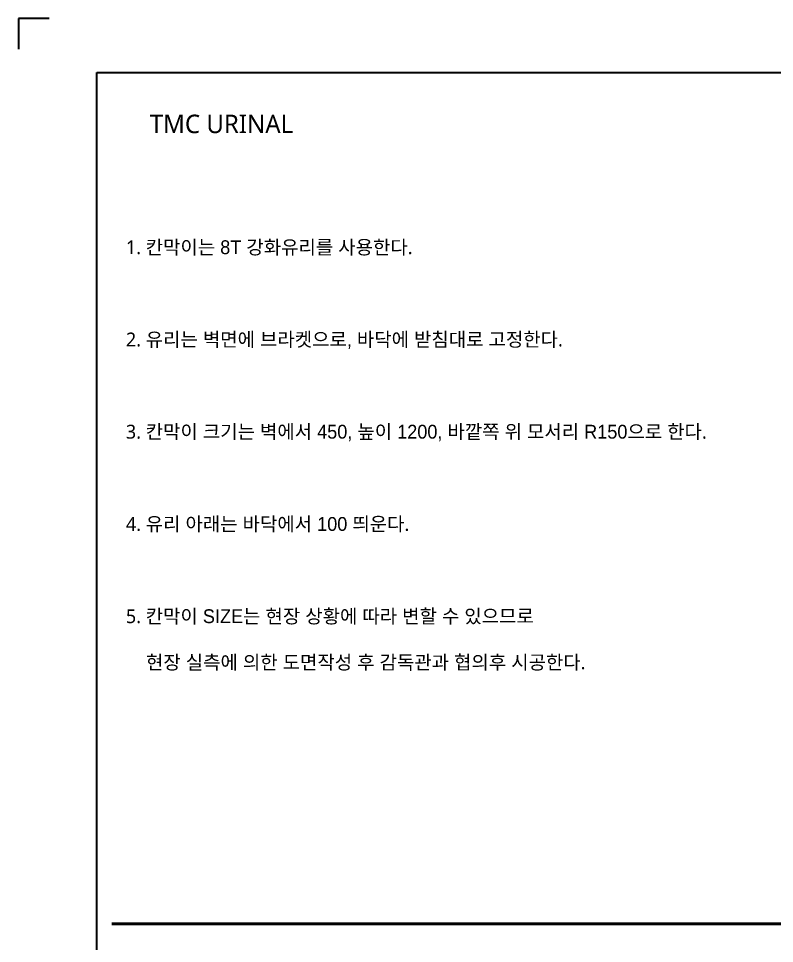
# Model space of a CAD drawing. Extents: x -256 to 8104, y -176 to 5714.
# Drawn here: x -256 to 2202, y 2705 to 5714 of the extents above; entities that cross this region are included whole.
import ezdxf
from ezdxf.enums import TextEntityAlignment as Align

# ---------------------------------------------------------------- set-up
doc = ezdxf.new("R2010")
doc.units = 0
doc.header["$LTSCALE"] = 30
doc.layers.get('0').update_dxf_attribs({"linetype": 'CONTINUOUS'})
doc.layers.add('jac text', color=7, linetype='CONTINUOUS')
doc.layers.add('TIT', color=3, linetype='CONTINUOUS')
doc.styles.add('돋움', font='malgun.ttf')

# ---------------------------------------------------------------- blocks, each defined once
blk = doc.blocks.new('URINAL_11')
at = {"color": 2}
for p, q in [((-255.9, 5714.2), (-255.9, 5614.2)), ((-255.9, 5714.2), (-255.9, 5614.2)), ((-255.9, 5714.2), (-255.9, 5614.2)), ((-155.9, 5714.2), (-255.9, 5714.2)), ((-255.9, 5714.2), (-255.9, 5614.2))]:
    blk.add_line(p, q, dxfattribs=at)
for points in [[(-0.7, 5538.4), (7251.6, 5538.4), (7251.6, 0.1), (-0.7, 0.1)], [(-0.7, 5538.4), (7251.6, 5538.4), (7251.6, 0.1), (-0.7, 0.1)], [(-0.7, 5538.4), (7981.2, 5538.4), (7981.2, 0.1), (-0.7, 0.1)]]:
    blk.add_lwpolyline(points, close=True, dxfattribs=at)
at = {"color": 8, "const_width": 10}
blk.add_lwpolyline([(47.4, 2769.2), (5832, 2769.2)], dxfattribs=at)
at = {"layer": 'jac text', "insert": (93.3, 3367.2), "char_height": 45, "attachment_point": 7, "style": '돋움'}
blk.add_mtext('1. {\\f굴림|c129|p50;칸막이는 8T 강화유리를 사용한다}.\\P\\P\\P\\P2. {\\f굴림|c129|p50;유리는 벽면에 브라켓으로, 바닥에 받침대로 고정한다}.\\P\\P\\P\\P3. {\\f굴림|c129|p50;칸막이 크기는 벽에서 450, 높이 1200, 바깥쪽 위 모서리 R150으로 한다}.\\P\\P\\P\\P4. {\\f굴림|c129|p50;유리 아래는 바닥에서 100 띄운다}.\\P\\P\\P\\P5. {\\f굴림|c129|p50;칸막이 SIZE는 현장 상황에 따라 변할 수 있으므로 \\P\\P    현장 실측에 의한 도면작성 후 감독관과 협의후 시공한다}. \\P\\P\\P\\P', dxfattribs=at)
at = {"layer": 'TIT', "style": '돋움'}
blk.add_text('TMC URINAL', height=60, dxfattribs=at).set_placement((637.4, 5341.4), align=Align.RIGHT)

msp = doc.modelspace()

# ---------------------------------------------------------------- block references
msp.add_blockref('URINAL_11', (0, 0))

doc.saveas('drawing.dxf')
